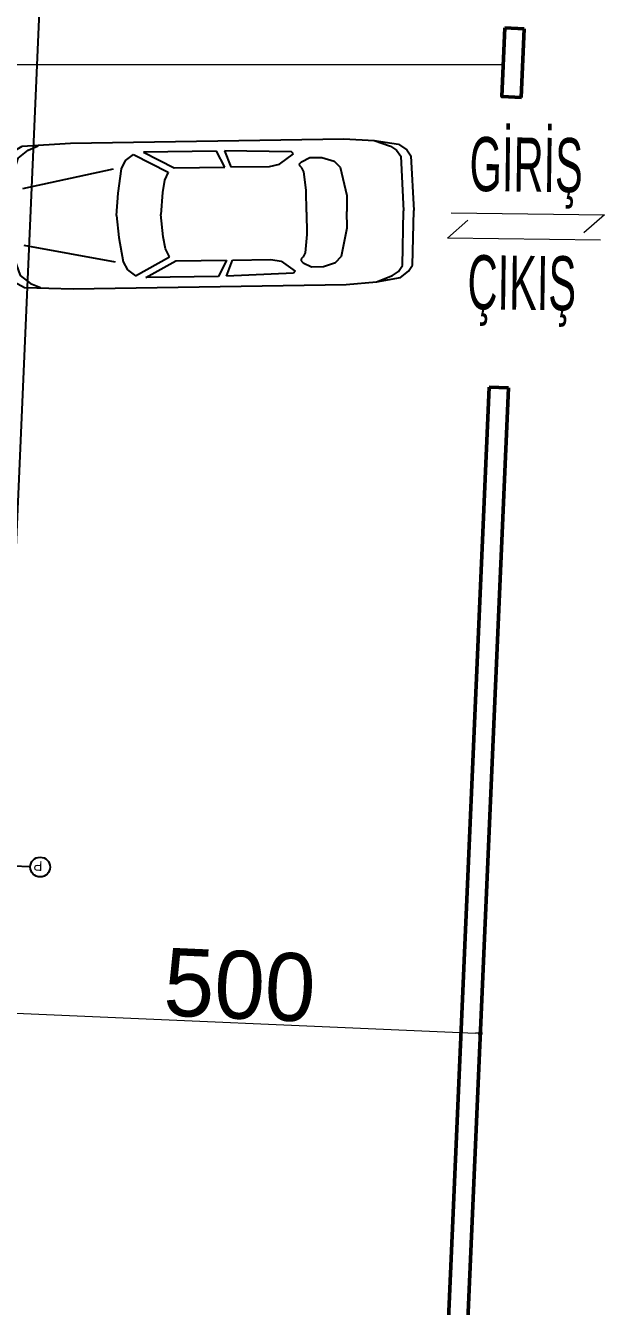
# Model space of a CAD drawing. Header units: centimetres. Extents: x 63871 to 181827, y -95930 to 42199.
# Drawn here: x 156909 to 157506, y 32177 to 33498 of the extents above; entities that cross this region are included whole.
import ezdxf

# ---------------------------------------------------------------- set-up
doc = ezdxf.new("R2010")
doc.units = ezdxf.units.CM
for name, color, linetype, lineweight in [('A-AREA-IDEN', 7, 'Continuous', 9), ('ARA SINIRLAR', 225, 'Continuous', 15), ('OLUK', 222, 'Continuous', 15), ('PARSEL SINIRI', 12, 'Continuous', 50), ('ÇEKME MESAFESİ', 5, 'Continuous', 25)]:
    doc.layers.add(name, color=color, linetype=linetype, lineweight=lineweight)
for name, color, linetype in [('Bitirme - Duvar', 7, 'Continuous'), ('Dıış Ölçü', 140, 'Continuous'), ('furn', 7, 'Continuous')]:
    doc.layers.add(name, color=color, linetype=linetype)
doc.styles.add('Arial', font='Arial.ttf', dxfattribs={"height": 250})
doc.styles.add('OLUŞTURULMUŞ_STİL_1', font='Arial.ttf')
doc.styles.add('RomanS', font='')
doc.styles.get('RomanS').set_extended_font_data('Stylus BT')
doc.dimstyles.new('BÖYÜK', dxfattribs={"dimtxt": 70, "dimasz": 5, "dimexe": 5, "dimexo": 5, "dimgap": 2, "dimtad": 3, "dimdec": 0, "dimzin": 0, "dimdsep": 46, "dimtxsty": 'RomanS', "dimblk": 'DOT', "dimcen": 5, "dimadec": 0, "dimazin": 0, "dimtfac": 1, "dimtdec": 0, "dimtix": 1, "dimtofl": 0, "dimtmove": 1, "dimatfit": 0, "dimldrblk": 'DOT', "dimfxl": 10, "dimfxlon": 1, "dimtolj": 1, "dimtzin": 0, "dimarcsym": 0})

# ---------------------------------------------------------------- blocks, each defined once
blk = doc.blocks.new('HRD')
at = {"layer": 'Bitirme - Duvar', "color": 161, "linetype": 'Continuous', "lineweight": 25}
blk.add_line((153786.9, 35737.5), (153834.4, 35737.5), dxfattribs=at)
blk.add_circle((153776.7, 35737.5), 10.2, dxfattribs=at)
at = {"layer": 'Bitirme - Duvar', "linetype": 'Continuous', "insert": (153774.4, 35731.4), "char_height": 10, "attachment_point": 7, "style": 'OLUŞTURULMUŞ_STİL_1'}
blk.add_mtext('\\A1;P', dxfattribs=at)
blk = doc.blocks.new('02PCAR03')
at = {"color": 0, "linetype": 'ByBlock'}
for p, q in [((-197, 33), (-201, 30)), ((-185, 35), (-197, 33)), ((-193, 32), (-196, 30)), ((-185, 35), (-193, 32)), ((-170, 36), (-185, 35)), ((-35, 36), (-170, 36)), ((-11, 35), (-35, 36)), ((-14, 33), (-19, 35)), ((-9, 29), (-14, 33)), ((-6, 32), (-11, 35)), ((-4, 29), (-6, 32)), ((-203, 27), (-204, 0)), ((-201, 30), (-203, 27)), ((-198, 27), (-199, 0)), ((-196, 30), (-198, 27)), ((-159, 27), (-165, 25)), ((-153, 27), (-159, 27)), ((-149, 25), (-153, 27)), ((-145, 29), (-144, 30)), ((-138, 24), (-145, 29)), ((-144, 30), (-111, 31)), ((-111, 31), (-114, 23)), ((-111, 23), (-107, 31)), ((-107, 31), (-71, 31)), ((-71, 31), (-86, 23)), ((-66, 30), (-83, 21)), ((-62, 27), (-66, 30)), ((-60, 23), (-62, 27)), ((-6, 20), (-9, 29)), ((-1, 13), (-4, 29)), ((-168, 22), (-171, 8)), ((-165, 25), (-168, 22)), ((-151, 11), (-150, 20)), ((-150, 20), (-149, 22)), ((-148, 24), (-149, 25)), ((-149, 22), (-148, 23)), ((-148, 23), (-148, 24)), ((-133, 23), (-138, 24)), ((-114, 23), (-133, 23)), ((-86, 23), (-111, 23)), ((-83, 21), (-81, 17)), ((-58, 11), (-60, 23)), ((-11, 14), (-56, 23)), ((-4, 0), (-6, 20)), ((-81, 17), (-80, 11)), ((0, 0), (-1, 13)), ((-171, 8), (-171, 0)), ((-151, 0), (-151, 11)), ((-80, 11), (-79, 0)), ((-57, 0), (-58, 11)), ((-203, -27), (-204, 0)), ((-198, -27), (-199, 0)), ((-171, -8), (-171, 0)), ((-151, 0), (-151, -11)), ((-80, -11), (-79, 0)), ((-57, 0), (-58, -11)), ((-4, 0), (-6, -20)), ((0, 0), (-1, -13)), ((-168, -22), (-171, -8)), ((-151, -11), (-150, -20)), ((-81, -17), (-80, -11)), ((-58, -11), (-60, -23)), ((-83, -21), (-81, -17)), ((-11, -14), (-56, -23)), ((-1, -13), (-4, -29)), ((-165, -25), (-168, -22)), ((-159, -27), (-165, -25)), ((-149, -25), (-153, -27)), ((-150, -20), (-149, -22)), ((-149, -22), (-148, -23)), ((-148, -24), (-149, -25)), ((-148, -23), (-148, -24)), ((-138, -24), (-145, -29)), ((-133, -23), (-138, -24)), ((-114, -23), (-133, -23)), ((-111, -31), (-114, -23)), ((-86, -23), (-111, -23)), ((-111, -23), (-107, -31)), ((-71, -31), (-86, -23)), ((-66, -30), (-83, -21)), ((-60, -23), (-62, -27)), ((-6, -20), (-9, -29)), ((-201, -30), (-203, -27)), ((-197, -33), (-201, -30)), ((-196, -30), (-198, -27)), ((-193, -32), (-196, -30)), ((-153, -27), (-159, -27)), ((-145, -29), (-144, -30)), ((-144, -30), (-111, -31)), ((-107, -31), (-71, -31)), ((-62, -27), (-66, -30)), ((-9, -29), (-14, -33)), ((-4, -29), (-6, -32)), ((-185, -35), (-197, -33)), ((-185, -35), (-193, -32)), ((-170, -36), (-185, -35)), ((-35, -36), (-170, -36)), ((-11, -35), (-35, -36)), ((-14, -33), (-19, -35)), ((-6, -32), (-11, -35))]:
    blk.add_line(p, q, dxfattribs=at)
blk = doc.blocks.new('_Dot')
at = {"color": 0, "linetype": 'ByBlock', "lineweight": -2}
blk.add_line((-0.5, 0), (-1, 0), dxfattribs=at)
at = {"color": 0, "linetype": 'ByBlock', "const_width": 0.5}
blk.add_lwpolyline([(-0.25, 0, 1), (0.25, 0, 1)], format="xyb", close=True, dxfattribs=at)
blk = doc.blocks.new('*D122')
at = {"layer": 'Defpoints', "color": 0, "transparency": 16777216}
for p in [(449.6, 16297.8), (949.1, 16275.9), (949.1, 16275.9)]:
    blk.add_point(p, dxfattribs=at)
at = {"layer": 'Dıış Ölçü', "color": 0, "lineweight": -2, "transparency": 16777216}
for p, q in [((449.6, 16297.8), (449.4, 16292.8)), ((454.6, 16297.6), (944.1, 16276.2)), ((949.1, 16275.9), (948.9, 16271))]:
    blk.add_line(p, q, dxfattribs=at)
at = {"layer": 'Dıış Ölçü', "color": 0, "lineweight": -2, "transparency": 16777216, "xscale": 5, "yscale": 5, "zscale": 5}
for p, rotation in [((449.6, 16297.8), 177.4937197286783), ((949.1, 16275.9), 357.4937197286783)]:
    blk.add_blockref('_Dot', p, dxfattribs=dict(at, rotation=rotation))
at = {"layer": 'Dıış Ölçü', "color": 0, "transparency": 16777216, "insert": (701.1, 16325.6), "char_height": 70, "attachment_point": 5, "rotation": 357.4937, "style": 'RomanS'}
blk.add_mtext('\\A1;500', dxfattribs=at)
blk = doc.blocks.new('yerleşim planı')
at = {"layer": 'A-AREA-IDEN'}
for p, q in [((919.1, 17122.3), (1077.1, 17120.3)), ((1077.1, 17120.3), (1055.8, 17101.7)), ((915.2, 17096), (936.4, 17114.7)), ((1073.2, 17094.1), (915.2, 17096))]:
    blk.add_line(p, q, dxfattribs=at)
at = {"layer": 'ARA SINIRLAR'}
blk.add_line((-1374.4, 17275.1), (972.8, 17275.1), dxfattribs=at)
at = {"layer": 'PARSEL SINIRI'}
for p, q in [((974.5, 17313), (994.5, 17312.1)), ((992.7, 17275.1), (992.9, 17275.1)), ((958.3, 16942.5), (978.3, 16941.6))]:
    blk.add_line(p, q, dxfattribs=at)
for points in [[(991.5, 17241.3), (971.4, 17242.2), (974.5, 17313)], [(991.4, 17241.3), (994.5, 17312.1)], [(915.1, 15494.7), (895, 15495.6), (920.7, 16083), (958.3, 16942.5)], [(915, 15494.7), (940.7, 16082.1), (978.3, 16941.6)]]:
    blk.add_lwpolyline(points, dxfattribs=at)
at = {"layer": 'ÇEKME MESAFESİ'}
blk.add_lwpolyline([(-40.8, 5105.4), (273.3, 12259), (441.1, 16103.9), (540.6, 18375.8), (609, 19935.4), (690.2, 21784.8), (634.2, 21857.2), (-544.7, 22109.6), (-620.1, 22142.8), (-3351.2, 23343.1), (-5431, 23015.7), (-6402.4, 20015.9), (-7155.9, 17689.8), (-7622.6, 16249.1), (-8469.2, 13634.5), (-9179.7, 11507.4), (-10271.3, 8561.4)], dxfattribs=at)
at = {"rotation": 177.873189238168}
blk.add_blockref('HRD', (155492.4, 46453.5), dxfattribs=at)
at = {"layer": 'furn', "linetype": 'Continuous', "xscale": 2.086125961570064, "yscale": 2.086125961570064, "zscale": 2.086125961570064, "rotation": 180.9296038315417}
blk.add_blockref('02PCAR03', (455, 17117.7), dxfattribs=at)
at = {"layer": 'A-AREA-IDEN', "style": 'Arial', "width": 0.55}
for s, p in [('GİRİŞ', (937.8, 17144.8)), ('ÇIKIŞ', (935.7, 17022.9))]:
    blk.add_text(s, height=55.8, rotation=359.2995, dxfattribs=at).set_placement(p)
at = {"layer": 'Dıış Ölçü'}
dim = blk.add_aligned_dim(p1=(449.6, 16297.8), p2=(949.1, 16275.9), distance=0, dimstyle='BÖYÜK', dxfattribs=at)
dim.commit()
dim.dimension.update_dxf_attribs({"geometry": '*D122', "text_midpoint": (701.1, 16325.6)})

msp = doc.modelspace()

# ---------------------------------------------------------------- block references
at = {"layer": 'OLUK'}
msp.add_blockref('yerleşim planı', (156428.8, 16182.6), dxfattribs=at)

doc.saveas('drawing.dxf')
